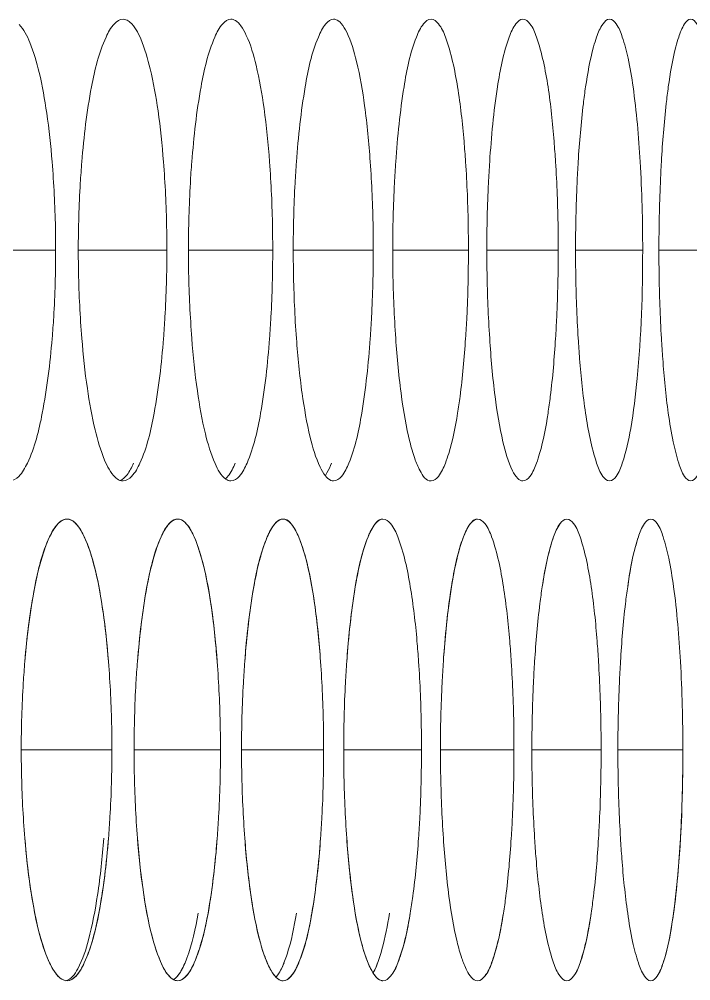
# Model space of a CAD drawing. Header units: millimetres. Extents: x 1177 to 4147, y 93 to 2194.
# Drawn here: x 2907.68 to 2916.4, y 1460.02 to 1472.52 of the extents above; entities that cross this region are included whole.
import ezdxf

# ---------------------------------------------------------------- set-up
doc = ezdxf.new("R2010")
doc.units = ezdxf.units.MM
doc.header["$LTSCALE"] = 0.1
doc.layers.add('标注', color=251, linetype='Continuous', lineweight=9)

msp = doc.modelspace()

# ---------------------------------------------------------------- linework, layer by layer
at = {"layer": '标注'}
for p, q in [((2906.944, 1469.515), (2908.15, 1469.515)), ((2908.444, 1469.515), (2909.595, 1469.515)), ((2909.875, 1469.515), (2910.97, 1469.515)), ((2911.237, 1469.515), (2912.277, 1469.515)), ((2912.529, 1469.515), (2913.513, 1469.515)), ((2913.752, 1469.515), (2914.68, 1469.515)), ((2914.905, 1469.515), (2915.777, 1469.515)), ((2915.988, 1469.515), (2916.804, 1469.515)), ((2907.703, 1463.02), (2908.881, 1463.02)), ((2907.703, 1463.02), (2908.881, 1463.02)), ((2909.169, 1463.02), (2910.291, 1463.02)), ((2909.169, 1463.02), (2910.291, 1463.02)), ((2910.565, 1463.02), (2911.632, 1463.02)), ((2910.565, 1463.02), (2911.632, 1463.02)), ((2911.892, 1463.02), (2912.903, 1463.02)), ((2911.892, 1463.02), (2912.903, 1463.02)), ((2913.149, 1463.02), (2914.105, 1463.02)), ((2913.149, 1463.02), (2914.105, 1463.02)), ((2914.337, 1463.02), (2915.237, 1463.02)), ((2914.337, 1463.02), (2915.237, 1463.02)), ((2915.455, 1463.02), (2916.299, 1463.02)), ((2915.455, 1463.02), (2916.299, 1463.02))]:
    msp.add_line(p, q, dxfattribs=at)
for points, knots in [([(2908.104, 1470.662), (2908.087, 1470.874), (2908.045, 1471.262), (2907.954, 1471.783), (2907.84, 1472.172), (2907.739, 1472.382), (2907.677, 1472.448)], [0, 0, 0, 0, 0.343252, 0.632232, 0.852748, 1, 1, 1, 1]), ([(2909.025, 1472.515), (2908.983, 1472.515), (2908.882, 1472.442), (2908.833, 1472.345), (2908.804, 1472.283)], [0, 0, 0, 0, 0.384136, 1, 1, 1, 1]), ([(2909.115, 1472.477), (2909.108, 1472.483), (2909.082, 1472.503), (2909.049, 1472.515), (2909.025, 1472.515)], [0, 0, 0, 0, 0.282086, 1, 1, 1, 1]), ([(2909.551, 1470.662), (2909.534, 1470.884), (2909.492, 1471.288), (2909.399, 1471.826), (2909.285, 1472.213), (2909.18, 1472.421), (2909.115, 1472.477)], [0, 0, 0, 0, 0.353299, 0.646273, 0.86342, 1, 1, 1, 1]), ([(2910.428, 1472.515), (2910.388, 1472.515), (2910.291, 1472.441), (2910.245, 1472.344), (2910.218, 1472.283)], [0, 0, 0, 0, 0.378328, 1, 1, 1, 1]), ([(2910.929, 1470.662), (2910.912, 1470.894), (2910.871, 1471.316), (2910.775, 1471.866), (2910.671, 1472.227), (2910.57, 1472.419), (2910.514, 1472.481), (2910.485, 1472.498)], [0, 0, 0, 0, 0.364158, 0.661207, 0.874207, 0.947517, 1, 1, 1, 1]), ([(2911.762, 1472.515), (2911.723, 1472.515), (2911.63, 1472.438), (2911.589, 1472.344), (2911.563, 1472.283)], [0, 0, 0, 0, 0.37223, 1, 1, 1, 1]), ([(2912.237, 1470.662), (2912.22, 1470.905), (2912.179, 1471.343), (2912.083, 1471.907), (2911.978, 1472.27), (2911.876, 1472.451), (2911.817, 1472.502), (2911.788, 1472.511)], [0, 0, 0, 0, 0.376417, 0.678059, 0.88637, 0.953961, 1, 1, 1, 1]), ([(2913.027, 1472.515), (2912.989, 1472.515), (2912.9, 1472.436), (2912.862, 1472.344), (2912.838, 1472.283)], [0, 0, 0, 0, 0.36584, 1, 1, 1, 1]), ([(2913.372, 1471.636), (2913.336, 1471.855), (2913.276, 1472.142), (2913.153, 1472.436), (2913.064, 1472.515), (2913.027, 1472.515)], [0, 0, 0, 0, 0.68404, 0.884461, 1, 1, 1, 1]), ([(2914.222, 1472.515), (2914.185, 1472.515), (2914.101, 1472.434), (2914.066, 1472.344), (2914.043, 1472.283)], [0, 0, 0, 0, 0.359161, 1, 1, 1, 1]), ([(2914.547, 1471.636), (2914.514, 1471.855), (2914.456, 1472.142), (2914.342, 1472.434), (2914.258, 1472.515), (2914.222, 1472.515)], [0, 0, 0, 0, 0.688296, 0.888112, 1, 1, 1, 1]), ([(2915.347, 1472.515), (2915.312, 1472.515), (2915.232, 1472.431), (2915.2, 1472.343), (2915.179, 1472.283)], [0, 0, 0, 0, 0.352199, 1, 1, 1, 1]), ([(2915.777, 1469.515), (2915.777, 1469.898), (2915.758, 1470.606), (2915.687, 1471.439), (2915.599, 1471.978), (2915.525, 1472.256), (2915.461, 1472.432), (2915.381, 1472.515), (2915.347, 1472.515)], [0, 0, 0, 0, 0.372429, 0.689732, 0.811883, 0.904664, 0.966442, 1, 1, 1, 1]), ([(2916.402, 1472.515), (2916.369, 1472.515), (2916.293, 1472.429), (2916.265, 1472.343), (2916.245, 1472.283)], [0, 0, 0, 0, 0.34497, 1, 1, 1, 1]), ([(2916.804, 1469.515), (2916.804, 1469.898), (2916.786, 1470.606), (2916.72, 1471.439), (2916.638, 1471.977), (2916.568, 1472.256), (2916.51, 1472.429), (2916.435, 1472.515), (2916.402, 1472.515)], [0, 0, 0, 0, 0.373515, 0.691581, 0.813864, 0.906521, 0.967776, 1, 1, 1, 1]), ([(2908.804, 1472.283), (2908.709, 1472.08), (2908.581, 1471.535), (2908.516, 1470.989), (2908.49, 1470.662)], [0, 0, 0, 0, 0.407017, 1, 1, 1, 1]), ([(2910.218, 1472.283), (2910.128, 1472.079), (2910.006, 1471.535), (2909.944, 1470.988), (2909.919, 1470.662)], [0, 0, 0, 0, 0.406317, 1, 1, 1, 1]), ([(2911.563, 1472.283), (2911.476, 1472.078), (2911.361, 1471.534), (2911.302, 1470.988), (2911.278, 1470.662)], [0, 0, 0, 0, 0.405644, 1, 1, 1, 1]), ([(2912.838, 1472.283), (2912.755, 1472.077), (2912.647, 1471.533), (2912.591, 1470.988), (2912.568, 1470.662)], [0, 0, 0, 0, 0.405, 1, 1, 1, 1]), ([(2914.043, 1472.283), (2913.965, 1472.076), (2913.863, 1471.532), (2913.81, 1470.988), (2913.789, 1470.662)], [0, 0, 0, 0, 0.404385, 1, 1, 1, 1]), ([(2915.179, 1472.283), (2915.164, 1472.242), (2915.1, 1472.03), (2915.061, 1471.811), (2915.035, 1471.636)], [0, 0, 0, 0, 0.198383, 1, 1, 1, 1]), ([(2916.245, 1472.283), (2916.231, 1472.242), (2916.171, 1472.029), (2916.135, 1471.811), (2916.11, 1471.636)], [0, 0, 0, 0, 0.197891, 1, 1, 1, 1]), ([(2913.476, 1470.662), (2913.47, 1470.751), (2913.445, 1471.076), (2913.41, 1471.401), (2913.372, 1471.636)], [0, 0, 0, 0, 0.272672, 1, 1, 1, 1]), ([(2914.645, 1470.662), (2914.639, 1470.751), (2914.616, 1471.076), (2914.583, 1471.401), (2914.547, 1471.636)], [0, 0, 0, 0, 0.272763, 1, 1, 1, 1]), ([(2915.035, 1471.636), (2915.025, 1471.563), (2914.982, 1471.24), (2914.955, 1470.915), (2914.939, 1470.662)], [0, 0, 0, 0, 0.224658, 1, 1, 1, 1]), ([(2916.11, 1471.636), (2916.1, 1471.563), (2916.06, 1471.24), (2916.035, 1470.915), (2916.02, 1470.662)], [0, 0, 0, 0, 0.224554, 1, 1, 1, 1]), ([(2908.15, 1469.515), (2908.15, 1469.613), (2908.146, 1469.996), (2908.127, 1470.378), (2908.104, 1470.662)], [0, 0, 0, 0, 0.255908, 1, 1, 1, 1]), ([(2908.49, 1470.662), (2908.482, 1470.57), (2908.456, 1470.188), (2908.444, 1469.805), (2908.444, 1469.515)], [0, 0, 0, 0, 0.241932, 1, 1, 1, 1]), ([(2909.595, 1469.515), (2909.595, 1469.613), (2909.591, 1469.996), (2909.573, 1470.378), (2909.551, 1470.662)], [0, 0, 0, 0, 0.255929, 1, 1, 1, 1]), ([(2909.919, 1470.662), (2909.911, 1470.57), (2909.886, 1470.188), (2909.875, 1469.805), (2909.875, 1469.515)], [0, 0, 0, 0, 0.241898, 1, 1, 1, 1]), ([(2910.97, 1469.515), (2910.97, 1469.613), (2910.967, 1469.996), (2910.95, 1470.378), (2910.929, 1470.662)], [0, 0, 0, 0, 0.255949, 1, 1, 1, 1]), ([(2911.278, 1470.662), (2911.271, 1470.57), (2911.247, 1470.188), (2911.237, 1469.805), (2911.237, 1469.515)], [0, 0, 0, 0, 0.241865, 1, 1, 1, 1]), ([(2912.277, 1469.515), (2912.277, 1469.613), (2912.273, 1469.996), (2912.257, 1470.378), (2912.237, 1470.662)], [0, 0, 0, 0, 0.255968, 1, 1, 1, 1]), ([(2912.568, 1470.662), (2912.562, 1470.57), (2912.539, 1470.188), (2912.529, 1469.805), (2912.529, 1469.515)], [0, 0, 0, 0, 0.241834, 1, 1, 1, 1]), ([(2913.513, 1469.515), (2913.513, 1469.613), (2913.51, 1469.996), (2913.495, 1470.378), (2913.476, 1470.662)], [0, 0, 0, 0, 0.255986, 1, 1, 1, 1]), ([(2913.789, 1470.662), (2913.783, 1470.57), (2913.761, 1470.188), (2913.752, 1469.805), (2913.752, 1469.515)], [0, 0, 0, 0, 0.241805, 1, 1, 1, 1]), ([(2914.68, 1469.515), (2914.68, 1469.613), (2914.677, 1469.996), (2914.663, 1470.378), (2914.645, 1470.662)], [0, 0, 0, 0, 0.256003, 1, 1, 1, 1]), ([(2914.939, 1470.662), (2914.934, 1470.57), (2914.913, 1470.188), (2914.905, 1469.805), (2914.905, 1469.515)], [0, 0, 0, 0, 0.241777, 1, 1, 1, 1]), ([(2916.02, 1470.662), (2916.015, 1470.57), (2915.996, 1470.188), (2915.988, 1469.805), (2915.988, 1469.515)], [0, 0, 0, 0, 0.241751, 1, 1, 1, 1]), ([(2908.104, 1468.368), (2908.112, 1468.46), (2908.139, 1468.842), (2908.15, 1469.225), (2908.15, 1469.515)], [0, 0, 0, 0, 0.24194, 1, 1, 1, 1]), ([(2908.444, 1469.515), (2908.444, 1469.417), (2908.448, 1469.034), (2908.467, 1468.652), (2908.49, 1468.368)], [0, 0, 0, 0, 0.255912, 1, 1, 1, 1]), ([(2909.551, 1468.368), (2909.558, 1468.46), (2909.584, 1468.842), (2909.595, 1469.225), (2909.595, 1469.515)], [0, 0, 0, 0, 0.241906, 1, 1, 1, 1]), ([(2909.875, 1469.515), (2909.875, 1469.417), (2909.879, 1469.034), (2909.897, 1468.652), (2909.919, 1468.368)], [0, 0, 0, 0, 0.255933, 1, 1, 1, 1]), ([(2910.929, 1468.368), (2910.936, 1468.46), (2910.96, 1468.842), (2910.97, 1469.225), (2910.97, 1469.515)], [0, 0, 0, 0, 0.241873, 1, 1, 1, 1]), ([(2911.237, 1469.515), (2911.237, 1469.417), (2911.241, 1469.034), (2911.257, 1468.652), (2911.278, 1468.368)], [0, 0, 0, 0, 0.255953, 1, 1, 1, 1]), ([(2912.237, 1468.368), (2912.244, 1468.46), (2912.267, 1468.842), (2912.277, 1469.225), (2912.277, 1469.515)], [0, 0, 0, 0, 0.241842, 1, 1, 1, 1]), ([(2912.529, 1469.515), (2912.529, 1469.417), (2912.533, 1469.034), (2912.548, 1468.652), (2912.568, 1468.368)], [0, 0, 0, 0, 0.255971, 1, 1, 1, 1]), ([(2913.476, 1468.368), (2913.482, 1468.46), (2913.504, 1468.842), (2913.513, 1469.225), (2913.513, 1469.515)], [0, 0, 0, 0, 0.241812, 1, 1, 1, 1]), ([(2913.752, 1469.515), (2913.752, 1469.417), (2913.755, 1469.034), (2913.77, 1468.652), (2913.789, 1468.368)], [0, 0, 0, 0, 0.255989, 1, 1, 1, 1]), ([(2914.645, 1468.368), (2914.651, 1468.46), (2914.671, 1468.842), (2914.68, 1469.225), (2914.68, 1469.515)], [0, 0, 0, 0, 0.241784, 1, 1, 1, 1]), ([(2914.905, 1469.515), (2914.905, 1469.417), (2914.908, 1469.034), (2914.922, 1468.652), (2914.939, 1468.368)], [0, 0, 0, 0, 0.256006, 1, 1, 1, 1]), ([(2915.512, 1466.747), (2915.563, 1466.893), (2915.64, 1467.26), (2915.751, 1468.182), (2915.777, 1468.959), (2915.777, 1469.515)], [0, 0, 0, 0, 0.166119, 0.401654, 1, 1, 1, 1]), ([(2915.988, 1469.515), (2915.988, 1469.417), (2915.991, 1469.034), (2916.004, 1468.652), (2916.02, 1468.368)], [0, 0, 0, 0, 0.256022, 1, 1, 1, 1]), ([(2907.782, 1466.747), (2907.88, 1466.95), (2908.011, 1467.494), (2908.078, 1468.041), (2908.104, 1468.368)], [0, 0, 0, 0, 0.407475, 1, 1, 1, 1]), ([(2908.49, 1468.368), (2908.507, 1468.15), (2908.55, 1467.751), (2908.643, 1467.219), (2908.758, 1466.831), (2908.861, 1466.623), (2908.925, 1466.563)], [0, 0, 0, 0, 0.349668, 0.641268, 0.859711, 1, 1, 1, 1]), ([(2909.244, 1466.747), (2909.338, 1466.951), (2909.463, 1467.495), (2909.526, 1468.042), (2909.551, 1468.368)], [0, 0, 0, 0, 0.406757, 1, 1, 1, 1]), ([(2909.919, 1468.368), (2909.936, 1468.139), (2909.978, 1467.725), (2910.074, 1467.175), (2910.189, 1466.792), (2910.294, 1466.585), (2910.361, 1466.539)], [0, 0, 0, 0, 0.360647, 0.656591, 0.871311, 1, 1, 1, 1]), ([(2910.637, 1466.747), (2910.726, 1466.952), (2910.845, 1467.496), (2910.905, 1468.042), (2910.929, 1468.368)], [0, 0, 0, 0, 0.406066, 1, 1, 1, 1]), ([(2911.278, 1468.368), (2911.296, 1468.129), (2911.338, 1467.697), (2911.435, 1467.137), (2911.54, 1466.774), (2911.642, 1466.59), (2911.698, 1466.534), (2911.727, 1466.522)], [0, 0, 0, 0, 0.372333, 0.672575, 0.882635, 0.952132, 1, 1, 1, 1]), ([(2911.96, 1466.747), (2912.045, 1466.953), (2912.157, 1467.497), (2912.214, 1468.042), (2912.237, 1468.368)], [0, 0, 0, 0, 0.405403, 1, 1, 1, 1]), ([(2912.568, 1468.368), (2912.586, 1468.115), (2912.629, 1467.663), (2912.715, 1467.145), (2912.808, 1466.819), (2912.877, 1466.646), (2912.962, 1466.515), (2913.027, 1466.515)], [0, 0, 0, 0, 0.389161, 0.695877, 0.811486, 0.900262, 1, 1, 1, 1]), ([(2913.372, 1467.394), (2913.384, 1467.467), (2913.43, 1467.79), (2913.459, 1468.115), (2913.476, 1468.368)], [0, 0, 0, 0, 0.224828, 1, 1, 1, 1]), ([(2913.789, 1468.368), (2913.805, 1468.115), (2913.845, 1467.664), (2913.937, 1467.088), (2914.039, 1466.727), (2914.136, 1466.555), (2914.196, 1466.515), (2914.222, 1466.515)], [0, 0, 0, 0, 0.389812, 0.696656, 0.899917, 0.961012, 1, 1, 1, 1]), ([(2914.547, 1467.394), (2914.558, 1467.467), (2914.602, 1467.79), (2914.629, 1468.115), (2914.645, 1468.368)], [0, 0, 0, 0, 0.224714, 1, 1, 1, 1]), ([(2914.939, 1468.368), (2914.945, 1468.279), (2914.968, 1467.954), (2915.001, 1467.629), (2915.035, 1467.394)], [0, 0, 0, 0, 0.272803, 1, 1, 1, 1]), ([(2916.02, 1468.368), (2916.026, 1468.279), (2916.047, 1467.954), (2916.078, 1467.629), (2916.11, 1467.394)], [0, 0, 0, 0, 0.272887, 1, 1, 1, 1]), ([(2913.214, 1466.747), (2913.23, 1466.788), (2913.301, 1466.999), (2913.344, 1467.219), (2913.372, 1467.394)], [0, 0, 0, 0, 0.199302, 1, 1, 1, 1]), ([(2914.398, 1466.747), (2914.413, 1466.788), (2914.48, 1467), (2914.52, 1467.219), (2914.547, 1467.394)], [0, 0, 0, 0, 0.198767, 1, 1, 1, 1]), ([(2915.035, 1467.394), (2915.068, 1467.176), (2915.123, 1466.888), (2915.232, 1466.598), (2915.312, 1466.515), (2915.347, 1466.515)], [0, 0, 0, 0, 0.692122, 0.891575, 1, 1, 1, 1]), ([(2916.11, 1467.394), (2916.128, 1467.27), (2916.162, 1467.053), (2916.233, 1466.774), (2916.293, 1466.601), (2916.369, 1466.515), (2916.402, 1466.515)], [0, 0, 0, 0, 0.396145, 0.696516, 0.895316, 1, 1, 1, 1]), ([(2907.553, 1466.515), (2907.596, 1466.515), (2907.701, 1466.586), (2907.752, 1466.685), (2907.782, 1466.747)], [0, 0, 0, 0, 0.389686, 1, 1, 1, 1]), ([(2908.989, 1466.522), (2909.025, 1466.535), (2909.096, 1466.608), (2909.138, 1466.693), (2909.161, 1466.746)], [0, 0, 0, 0, 0.398504, 1, 1, 1, 1]), ([(2909.025, 1466.515), (2909.067, 1466.515), (2909.168, 1466.588), (2909.216, 1466.685), (2909.244, 1466.747)], [0, 0, 0, 0, 0.384127, 1, 1, 1, 1]), ([(2910.356, 1466.545), (2910.368, 1466.554), (2910.423, 1466.613), (2910.458, 1466.687), (2910.482, 1466.746)], [0, 0, 0, 0, 0.193099, 1, 1, 1, 1]), ([(2910.428, 1466.515), (2910.469, 1466.515), (2910.566, 1466.59), (2910.61, 1466.686), (2910.637, 1466.747)], [0, 0, 0, 0, 0.37828, 1, 1, 1, 1]), ([(2911.653, 1466.589), (2911.661, 1466.599), (2911.693, 1466.649), (2911.717, 1466.703), (2911.734, 1466.746)], [0, 0, 0, 0, 0.212146, 1, 1, 1, 1]), ([(2911.762, 1466.515), (2911.801, 1466.515), (2911.894, 1466.592), (2911.935, 1466.686), (2911.96, 1466.747)], [0, 0, 0, 0, 0.372142, 1, 1, 1, 1]), ([(2913.027, 1466.515), (2913.064, 1466.515), (2913.153, 1466.594), (2913.19, 1466.686), (2913.214, 1466.747)], [0, 0, 0, 0, 0.36571, 1, 1, 1, 1]), ([(2914.222, 1466.515), (2914.258, 1466.515), (2914.342, 1466.596), (2914.376, 1466.687), (2914.398, 1466.747)], [0, 0, 0, 0, 0.358988, 1, 1, 1, 1]), ([(2915.347, 1466.515), (2915.381, 1466.515), (2915.461, 1466.599), (2915.492, 1466.687), (2915.512, 1466.747)], [0, 0, 0, 0, 0.351982, 1, 1, 1, 1]), ([(2916.402, 1466.515), (2916.435, 1466.515), (2916.51, 1466.601), (2916.538, 1466.687), (2916.557, 1466.747)], [0, 0, 0, 0, 0.34471, 1, 1, 1, 1]), ([(2908.925, 1466.563), (2908.933, 1466.555), (2908.961, 1466.531), (2908.998, 1466.515), (2909.025, 1466.515)], [0, 0, 0, 0, 0.288207, 1, 1, 1, 1]), ([(2908.298, 1466.02), (2908.225, 1466.02), (2908.121, 1465.897), (2908.036, 1465.716), (2907.925, 1465.393), (2907.822, 1464.873), (2907.77, 1464.42), (2907.749, 1464.167)], [0, 0, 0, 0, 0.108725, 0.198707, 0.314104, 0.617245, 1, 1, 1, 1]), ([(2908.298, 1466.02), (2908.254, 1466.02), (2908.151, 1465.948), (2908.101, 1465.85), (2908.071, 1465.788)], [0, 0, 0, 0, 0.386933, 1, 1, 1, 1]), ([(2908.836, 1464.167), (2908.816, 1464.42), (2908.766, 1464.873), (2908.666, 1465.393), (2908.557, 1465.716), (2908.473, 1465.897), (2908.369, 1466.02), (2908.298, 1466.02)], [0, 0, 0, 0, 0.38312, 0.686351, 0.80168, 0.891533, 1, 1, 1, 1]), ([(2908.404, 1465.968), (2908.396, 1465.976), (2908.366, 1466.002), (2908.326, 1466.02), (2908.298, 1466.02)], [0, 0, 0, 0, 0.288854, 1, 1, 1, 1]), ([(2908.836, 1464.167), (2908.819, 1464.384), (2908.778, 1464.78), (2908.685, 1465.309), (2908.571, 1465.698), (2908.468, 1465.906), (2908.404, 1465.968)], [0, 0, 0, 0, 0.348125, 0.639047, 0.857939, 1, 1, 1, 1]), ([(2909.735, 1466.02), (2909.666, 1466.02), (2909.566, 1465.895), (2909.486, 1465.716), (2909.38, 1465.392), (2909.282, 1464.873), (2909.233, 1464.42), (2909.213, 1464.167)], [0, 0, 0, 0, 0.106138, 0.195757, 0.311206, 0.615378, 1, 1, 1, 1]), ([(2909.735, 1466.02), (2909.694, 1466.02), (2909.595, 1465.946), (2909.548, 1465.849), (2909.52, 1465.788)], [0, 0, 0, 0, 0.381268, 1, 1, 1, 1]), ([(2910.249, 1464.167), (2910.23, 1464.42), (2910.182, 1464.872), (2910.087, 1465.392), (2909.983, 1465.716), (2909.904, 1465.894), (2909.805, 1466.02), (2909.735, 1466.02)], [0, 0, 0, 0, 0.384981, 0.689245, 0.80463, 0.894123, 1, 1, 1, 1]), ([(2910.249, 1464.167), (2910.232, 1464.394), (2910.19, 1464.806), (2910.096, 1465.353), (2909.981, 1465.737), (2909.876, 1465.944), (2909.809, 1465.993)], [0, 0, 0, 0, 0.358786, 0.65392, 0.869192, 1, 1, 1, 1]), ([(2911.104, 1466.02), (2911.036, 1466.02), (2910.943, 1465.892), (2910.867, 1465.716), (2910.766, 1465.391), (2910.673, 1464.872), (2910.626, 1464.42), (2910.607, 1464.167)], [0, 0, 0, 0, 0.103563, 0.192833, 0.308341, 0.613538, 1, 1, 1, 1]), ([(2911.104, 1466.02), (2911.064, 1466.02), (2910.969, 1465.944), (2910.926, 1465.849), (2910.899, 1465.788)], [0, 0, 0, 0, 0.375316, 1, 1, 1, 1]), ([(2911.592, 1464.167), (2911.574, 1464.42), (2911.529, 1464.872), (2911.438, 1465.391), (2911.339, 1465.716), (2911.265, 1465.892), (2911.172, 1466.02), (2911.104, 1466.02)], [0, 0, 0, 0, 0.386814, 0.692105, 0.807551, 0.8967, 1, 1, 1, 1]), ([(2911.592, 1464.167), (2911.575, 1464.405), (2911.534, 1464.834), (2911.438, 1465.391), (2911.333, 1465.754), (2911.231, 1465.94), (2911.174, 1465.997), (2911.145, 1466.01)], [0, 0, 0, 0, 0.370156, 0.669475, 0.880231, 0.950761, 1, 1, 1, 1]), ([(2912.403, 1466.02), (2912.337, 1466.02), (2912.249, 1465.89), (2912.178, 1465.716), (2912.082, 1465.391), (2911.994, 1464.872), (2911.95, 1464.42), (2911.932, 1464.167)], [0, 0, 0, 0, 0.101007, 0.189943, 0.305517, 0.61173, 1, 1, 1, 1]), ([(2912.403, 1466.02), (2912.365, 1466.02), (2912.274, 1465.942), (2912.234, 1465.849), (2912.209, 1465.788)], [0, 0, 0, 0, 0.369072, 1, 1, 1, 1]), ([(2912.758, 1465.14), (2912.722, 1465.36), (2912.66, 1465.648), (2912.532, 1465.942), (2912.442, 1466.02), (2912.403, 1466.02)], [0, 0, 0, 0, 0.68191, 0.882647, 1, 1, 1, 1]), ([(2912.758, 1465.14), (2912.722, 1465.36), (2912.66, 1465.648), (2912.532, 1465.942), (2912.442, 1466.02), (2912.403, 1466.02)], [0, 0, 0, 0, 0.68191, 0.882647, 1, 1, 1, 1]), ([(2913.633, 1466.02), (2913.569, 1466.02), (2913.487, 1465.887), (2913.42, 1465.716), (2913.329, 1465.39), (2913.246, 1464.872), (2913.204, 1464.42), (2913.187, 1464.167)], [0, 0, 0, 0, 0.098477, 0.187097, 0.302743, 0.609957, 1, 1, 1, 1]), ([(2913.633, 1466.02), (2913.596, 1466.02), (2913.509, 1465.94), (2913.473, 1465.849), (2913.449, 1465.788)], [0, 0, 0, 0, 0.362536, 1, 1, 1, 1]), ([(2913.968, 1465.14), (2913.934, 1465.36), (2913.875, 1465.647), (2913.756, 1465.94), (2913.67, 1466.02), (2913.633, 1466.02)], [0, 0, 0, 0, 0.686169, 0.886283, 1, 1, 1, 1]), ([(2913.968, 1465.14), (2913.934, 1465.36), (2913.875, 1465.647), (2913.756, 1465.94), (2913.67, 1466.02), (2913.633, 1466.02)], [0, 0, 0, 0, 0.686169, 0.886283, 1, 1, 1, 1]), ([(2914.793, 1466.02), (2914.757, 1466.02), (2914.675, 1465.938), (2914.562, 1465.647), (2914.505, 1465.359), (2914.472, 1465.14)], [0, 0, 0, 0, 0.110259, 0.309993, 1, 1, 1, 1]), ([(2914.793, 1466.02), (2914.757, 1466.02), (2914.675, 1465.938), (2914.642, 1465.848), (2914.62, 1465.788)], [0, 0, 0, 0, 0.355714, 1, 1, 1, 1]), ([(2915.108, 1465.14), (2915.076, 1465.359), (2915.02, 1465.646), (2914.91, 1465.938), (2914.828, 1466.02), (2914.793, 1466.02)], [0, 0, 0, 0, 0.690419, 0.889948, 1, 1, 1, 1]), ([(2915.108, 1465.14), (2915.076, 1465.359), (2915.02, 1465.646), (2914.91, 1465.938), (2914.828, 1466.02), (2914.793, 1466.02)], [0, 0, 0, 0, 0.690419, 0.889948, 1, 1, 1, 1]), ([(2915.883, 1466.02), (2915.849, 1466.02), (2915.771, 1465.935), (2915.709, 1465.761), (2915.635, 1465.482), (2915.599, 1465.265), (2915.582, 1465.14)], [0, 0, 0, 0, 0.106517, 0.305568, 0.605245, 1, 1, 1, 1]), ([(2915.883, 1466.02), (2915.849, 1466.02), (2915.771, 1465.935), (2915.741, 1465.848), (2915.721, 1465.788)], [0, 0, 0, 0, 0.348617, 1, 1, 1, 1]), ([(2916.299, 1463.02), (2916.299, 1463.403), (2916.281, 1464.111), (2916.212, 1464.944), (2916.127, 1465.482), (2916.055, 1465.761), (2915.994, 1465.935), (2915.917, 1466.02), (2915.883, 1466.02)], [0, 0, 0, 0, 0.372977, 0.690664, 0.812881, 0.905598, 0.967111, 1, 1, 1, 1]), ([(2916.299, 1463.02), (2916.299, 1463.403), (2916.281, 1464.111), (2916.212, 1464.944), (2916.127, 1465.482), (2916.055, 1465.761), (2915.994, 1465.935), (2915.917, 1466.02), (2915.883, 1466.02)], [0, 0, 0, 0, 0.372977, 0.690664, 0.812881, 0.905598, 0.967111, 1, 1, 1, 1]), ([(2908.071, 1465.788), (2907.975, 1465.585), (2907.843, 1465.041), (2907.776, 1464.493), (2907.749, 1464.167)], [0, 0, 0, 0, 0.407378, 1, 1, 1, 1]), ([(2909.52, 1465.788), (2909.427, 1465.584), (2909.302, 1465.04), (2909.239, 1464.493), (2909.213, 1464.167)], [0, 0, 0, 0, 0.406664, 1, 1, 1, 1]), ([(2910.899, 1465.788), (2910.811, 1465.583), (2910.692, 1465.039), (2910.632, 1464.493), (2910.607, 1464.167)], [0, 0, 0, 0, 0.405977, 1, 1, 1, 1]), ([(2912.209, 1465.788), (2912.125, 1465.582), (2912.013, 1465.038), (2911.955, 1464.493), (2911.932, 1464.167)], [0, 0, 0, 0, 0.405318, 1, 1, 1, 1]), ([(2913.449, 1465.788), (2913.369, 1465.581), (2913.264, 1465.038), (2913.209, 1464.493), (2913.187, 1464.167)], [0, 0, 0, 0, 0.404689, 1, 1, 1, 1]), ([(2914.62, 1465.788), (2914.605, 1465.747), (2914.538, 1465.535), (2914.498, 1465.316), (2914.472, 1465.14)], [0, 0, 0, 0, 0.198639, 1, 1, 1, 1]), ([(2915.721, 1465.788), (2915.707, 1465.747), (2915.644, 1465.534), (2915.607, 1465.316), (2915.582, 1465.14)], [0, 0, 0, 0, 0.198134, 1, 1, 1, 1]), ([(2912.865, 1464.167), (2912.859, 1464.256), (2912.834, 1464.581), (2912.797, 1464.906), (2912.758, 1465.14)], [0, 0, 0, 0, 0.272625, 1, 1, 1, 1]), ([(2912.865, 1464.167), (2912.859, 1464.256), (2912.834, 1464.581), (2912.797, 1464.906), (2912.758, 1465.14)], [0, 0, 0, 0, 0.272625, 1, 1, 1, 1]), ([(2914.069, 1464.167), (2914.064, 1464.256), (2914.04, 1464.581), (2914.005, 1464.906), (2913.968, 1465.14)], [0, 0, 0, 0, 0.272718, 1, 1, 1, 1]), ([(2914.069, 1464.167), (2914.064, 1464.256), (2914.04, 1464.581), (2914.005, 1464.906), (2913.968, 1465.14)], [0, 0, 0, 0, 0.272718, 1, 1, 1, 1]), ([(2914.472, 1465.14), (2914.461, 1465.068), (2914.417, 1464.745), (2914.389, 1464.419), (2914.373, 1464.167)], [0, 0, 0, 0, 0.224713, 1, 1, 1, 1]), ([(2914.472, 1465.14), (2914.461, 1465.068), (2914.417, 1464.745), (2914.389, 1464.419), (2914.373, 1464.167)], [0, 0, 0, 0, 0.224713, 1, 1, 1, 1]), ([(2915.203, 1464.167), (2915.198, 1464.256), (2915.176, 1464.581), (2915.143, 1464.906), (2915.108, 1465.14)], [0, 0, 0, 0, 0.272807, 1, 1, 1, 1]), ([(2915.203, 1464.167), (2915.198, 1464.256), (2915.176, 1464.581), (2915.143, 1464.906), (2915.108, 1465.14)], [0, 0, 0, 0, 0.272807, 1, 1, 1, 1]), ([(2915.582, 1465.14), (2915.571, 1465.068), (2915.53, 1464.745), (2915.504, 1464.419), (2915.489, 1464.167)], [0, 0, 0, 0, 0.224605, 1, 1, 1, 1]), ([(2915.582, 1465.14), (2915.571, 1465.068), (2915.53, 1464.745), (2915.504, 1464.419), (2915.489, 1464.167)], [0, 0, 0, 0, 0.224605, 1, 1, 1, 1]), ([(2907.749, 1464.167), (2907.742, 1464.075), (2907.714, 1463.693), (2907.703, 1463.31), (2907.703, 1463.02)], [0, 0, 0, 0, 0.24195, 1, 1, 1, 1]), ([(2907.749, 1464.167), (2907.742, 1464.075), (2907.714, 1463.693), (2907.703, 1463.31), (2907.703, 1463.02)], [0, 0, 0, 0, 0.24195, 1, 1, 1, 1]), ([(2908.881, 1463.02), (2908.881, 1463.118), (2908.877, 1463.501), (2908.859, 1463.883), (2908.836, 1464.167)], [0, 0, 0, 0, 0.255919, 1, 1, 1, 1]), ([(2908.881, 1463.02), (2908.881, 1463.118), (2908.877, 1463.501), (2908.859, 1463.883), (2908.836, 1464.167)], [0, 0, 0, 0, 0.255919, 1, 1, 1, 1]), ([(2909.213, 1464.167), (2909.205, 1464.075), (2909.179, 1463.693), (2909.169, 1463.31), (2909.169, 1463.02)], [0, 0, 0, 0, 0.241915, 1, 1, 1, 1]), ([(2909.213, 1464.167), (2909.205, 1464.075), (2909.179, 1463.693), (2909.169, 1463.31), (2909.169, 1463.02)], [0, 0, 0, 0, 0.241915, 1, 1, 1, 1]), ([(2910.291, 1463.02), (2910.291, 1463.118), (2910.288, 1463.501), (2910.27, 1463.883), (2910.249, 1464.167)], [0, 0, 0, 0, 0.255939, 1, 1, 1, 1]), ([(2910.291, 1463.02), (2910.291, 1463.118), (2910.288, 1463.501), (2910.27, 1463.883), (2910.249, 1464.167)], [0, 0, 0, 0, 0.255939, 1, 1, 1, 1]), ([(2910.607, 1464.167), (2910.6, 1464.075), (2910.575, 1463.693), (2910.565, 1463.31), (2910.565, 1463.02)], [0, 0, 0, 0, 0.241881, 1, 1, 1, 1]), ([(2910.607, 1464.167), (2910.6, 1464.075), (2910.575, 1463.693), (2910.565, 1463.31), (2910.565, 1463.02)], [0, 0, 0, 0, 0.241881, 1, 1, 1, 1]), ([(2911.632, 1463.02), (2911.632, 1463.118), (2911.629, 1463.5), (2911.612, 1463.883), (2911.592, 1464.167)], [0, 0, 0, 0, 0.255958, 1, 1, 1, 1]), ([(2911.632, 1463.02), (2911.632, 1463.118), (2911.629, 1463.5), (2911.612, 1463.883), (2911.592, 1464.167)], [0, 0, 0, 0, 0.255958, 1, 1, 1, 1]), ([(2911.932, 1464.167), (2911.925, 1464.075), (2911.902, 1463.693), (2911.892, 1463.31), (2911.892, 1463.02)], [0, 0, 0, 0, 0.24185, 1, 1, 1, 1]), ([(2911.932, 1464.167), (2911.925, 1464.075), (2911.902, 1463.693), (2911.892, 1463.31), (2911.892, 1463.02)], [0, 0, 0, 0, 0.24185, 1, 1, 1, 1]), ([(2912.903, 1463.02), (2912.903, 1463.118), (2912.9, 1463.5), (2912.885, 1463.883), (2912.865, 1464.167)], [0, 0, 0, 0, 0.255977, 1, 1, 1, 1]), ([(2912.903, 1463.02), (2912.903, 1463.118), (2912.9, 1463.5), (2912.885, 1463.883), (2912.865, 1464.167)], [0, 0, 0, 0, 0.255977, 1, 1, 1, 1]), ([(2913.187, 1464.167), (2913.181, 1464.075), (2913.159, 1463.693), (2913.149, 1463.31), (2913.149, 1463.02)], [0, 0, 0, 0, 0.24182, 1, 1, 1, 1]), ([(2913.187, 1464.167), (2913.181, 1464.075), (2913.159, 1463.693), (2913.149, 1463.31), (2913.149, 1463.02)], [0, 0, 0, 0, 0.24182, 1, 1, 1, 1]), ([(2914.105, 1463.02), (2914.105, 1463.118), (2914.102, 1463.5), (2914.088, 1463.883), (2914.069, 1464.167)], [0, 0, 0, 0, 0.255994, 1, 1, 1, 1]), ([(2914.105, 1463.02), (2914.105, 1463.118), (2914.102, 1463.5), (2914.088, 1463.883), (2914.069, 1464.167)], [0, 0, 0, 0, 0.255994, 1, 1, 1, 1]), ([(2914.373, 1464.167), (2914.367, 1464.075), (2914.346, 1463.693), (2914.337, 1463.31), (2914.337, 1463.02)], [0, 0, 0, 0, 0.241791, 1, 1, 1, 1]), ([(2914.373, 1464.167), (2914.367, 1464.075), (2914.346, 1463.693), (2914.337, 1463.31), (2914.337, 1463.02)], [0, 0, 0, 0, 0.241791, 1, 1, 1, 1]), ([(2915.237, 1463.02), (2915.237, 1463.118), (2915.234, 1463.5), (2915.221, 1463.883), (2915.203, 1464.167)], [0, 0, 0, 0, 0.256011, 1, 1, 1, 1]), ([(2915.237, 1463.02), (2915.237, 1463.118), (2915.234, 1463.5), (2915.221, 1463.883), (2915.203, 1464.167)], [0, 0, 0, 0, 0.256011, 1, 1, 1, 1]), ([(2915.489, 1464.167), (2915.483, 1464.075), (2915.463, 1463.693), (2915.455, 1463.31), (2915.455, 1463.02)], [0, 0, 0, 0, 0.241764, 1, 1, 1, 1]), ([(2915.489, 1464.167), (2915.483, 1464.075), (2915.463, 1463.693), (2915.455, 1463.31), (2915.455, 1463.02)], [0, 0, 0, 0, 0.241764, 1, 1, 1, 1]), ([(2907.703, 1463.02), (2907.703, 1462.922), (2907.707, 1462.539), (2907.726, 1462.156), (2907.749, 1461.873)], [0, 0, 0, 0, 0.255902, 1, 1, 1, 1]), ([(2907.703, 1463.02), (2907.703, 1462.922), (2907.707, 1462.539), (2907.726, 1462.156), (2907.749, 1461.873)], [0, 0, 0, 0, 0.255902, 1, 1, 1, 1]), ([(2908.836, 1461.873), (2908.844, 1461.965), (2908.87, 1462.347), (2908.881, 1462.73), (2908.881, 1463.02)], [0, 0, 0, 0, 0.241923, 1, 1, 1, 1]), ([(2908.836, 1461.873), (2908.844, 1461.965), (2908.87, 1462.347), (2908.881, 1462.73), (2908.881, 1463.02)], [0, 0, 0, 0, 0.241923, 1, 1, 1, 1]), ([(2909.169, 1463.02), (2909.169, 1462.922), (2909.172, 1462.539), (2909.19, 1462.157), (2909.213, 1461.873)], [0, 0, 0, 0, 0.255923, 1, 1, 1, 1]), ([(2909.169, 1463.02), (2909.169, 1462.922), (2909.172, 1462.539), (2909.19, 1462.157), (2909.213, 1461.873)], [0, 0, 0, 0, 0.255923, 1, 1, 1, 1]), ([(2910.249, 1461.873), (2910.256, 1461.965), (2910.281, 1462.347), (2910.291, 1462.73), (2910.291, 1463.02)], [0, 0, 0, 0, 0.241889, 1, 1, 1, 1]), ([(2910.249, 1461.873), (2910.256, 1461.965), (2910.281, 1462.347), (2910.291, 1462.73), (2910.291, 1463.02)], [0, 0, 0, 0, 0.241889, 1, 1, 1, 1]), ([(2910.565, 1463.02), (2910.565, 1462.922), (2910.569, 1462.539), (2910.586, 1462.157), (2910.607, 1461.873)], [0, 0, 0, 0, 0.255943, 1, 1, 1, 1]), ([(2910.565, 1463.02), (2910.565, 1462.922), (2910.569, 1462.539), (2910.586, 1462.157), (2910.607, 1461.873)], [0, 0, 0, 0, 0.255943, 1, 1, 1, 1]), ([(2911.592, 1461.873), (2911.599, 1461.965), (2911.622, 1462.347), (2911.632, 1462.73), (2911.632, 1463.02)], [0, 0, 0, 0, 0.241857, 1, 1, 1, 1]), ([(2911.592, 1461.873), (2911.599, 1461.965), (2911.622, 1462.347), (2911.632, 1462.73), (2911.632, 1463.02)], [0, 0, 0, 0, 0.241857, 1, 1, 1, 1]), ([(2911.892, 1463.02), (2911.892, 1462.922), (2911.895, 1462.539), (2911.912, 1462.157), (2911.932, 1461.873)], [0, 0, 0, 0, 0.255962, 1, 1, 1, 1]), ([(2911.892, 1463.02), (2911.892, 1462.922), (2911.895, 1462.539), (2911.912, 1462.157), (2911.932, 1461.873)], [0, 0, 0, 0, 0.255962, 1, 1, 1, 1]), ([(2912.865, 1461.873), (2912.872, 1461.965), (2912.894, 1462.347), (2912.903, 1462.73), (2912.903, 1463.02)], [0, 0, 0, 0, 0.241827, 1, 1, 1, 1]), ([(2912.865, 1461.873), (2912.872, 1461.965), (2912.894, 1462.347), (2912.903, 1462.73), (2912.903, 1463.02)], [0, 0, 0, 0, 0.241827, 1, 1, 1, 1]), ([(2913.149, 1463.02), (2913.149, 1462.922), (2913.153, 1462.539), (2913.168, 1462.157), (2913.187, 1461.873)], [0, 0, 0, 0, 0.25598, 1, 1, 1, 1]), ([(2913.149, 1463.02), (2913.149, 1462.922), (2913.153, 1462.539), (2913.168, 1462.157), (2913.187, 1461.873)], [0, 0, 0, 0, 0.25598, 1, 1, 1, 1]), ([(2914.069, 1461.873), (2914.075, 1461.965), (2914.096, 1462.347), (2914.105, 1462.73), (2914.105, 1463.02)], [0, 0, 0, 0, 0.241798, 1, 1, 1, 1]), ([(2914.069, 1461.873), (2914.075, 1461.965), (2914.096, 1462.347), (2914.105, 1462.73), (2914.105, 1463.02)], [0, 0, 0, 0, 0.241798, 1, 1, 1, 1]), ([(2914.337, 1463.02), (2914.337, 1462.922), (2914.34, 1462.539), (2914.355, 1462.157), (2914.373, 1461.873)], [0, 0, 0, 0, 0.255998, 1, 1, 1, 1]), ([(2914.337, 1463.02), (2914.337, 1462.922), (2914.34, 1462.539), (2914.355, 1462.157), (2914.373, 1461.873)], [0, 0, 0, 0, 0.255998, 1, 1, 1, 1]), ([(2915.203, 1461.873), (2915.209, 1461.965), (2915.229, 1462.347), (2915.237, 1462.73), (2915.237, 1463.02)], [0, 0, 0, 0, 0.241771, 1, 1, 1, 1]), ([(2915.203, 1461.873), (2915.209, 1461.965), (2915.229, 1462.347), (2915.237, 1462.73), (2915.237, 1463.02)], [0, 0, 0, 0, 0.241771, 1, 1, 1, 1]), ([(2915.455, 1463.02), (2915.455, 1462.922), (2915.458, 1462.539), (2915.472, 1462.157), (2915.489, 1461.873)], [0, 0, 0, 0, 0.256014, 1, 1, 1, 1]), ([(2915.455, 1463.02), (2915.455, 1462.922), (2915.458, 1462.539), (2915.472, 1462.157), (2915.489, 1461.873)], [0, 0, 0, 0, 0.256014, 1, 1, 1, 1]), ([(2915.883, 1460.02), (2915.917, 1460.02), (2915.994, 1460.105), (2916.055, 1460.279), (2916.127, 1460.557), (2916.212, 1461.096), (2916.281, 1461.929), (2916.299, 1462.637), (2916.299, 1463.02)], [0, 0, 0, 0, 0.032889, 0.094402, 0.187119, 0.309336, 0.627023, 1, 1, 1, 1]), ([(2916.043, 1460.252), (2916.093, 1460.398), (2916.167, 1460.765), (2916.274, 1461.688), (2916.299, 1462.464), (2916.299, 1463.02)], [0, 0, 0, 0, 0.165903, 0.40142, 1, 1, 1, 1]), ([(2907.749, 1461.873), (2907.767, 1461.66), (2907.809, 1461.269), (2907.902, 1460.746), (2908.016, 1460.357), (2908.118, 1460.148), (2908.18, 1460.082)], [0, 0, 0, 0, 0.344652, 0.634249, 0.854362, 1, 1, 1, 1]), ([(2907.749, 1461.873), (2907.77, 1461.62), (2907.822, 1461.167), (2907.925, 1460.647), (2908.036, 1460.323), (2908.121, 1460.143), (2908.225, 1460.02), (2908.298, 1460.02)], [0, 0, 0, 0, 0.382755, 0.685896, 0.801293, 0.891275, 1, 1, 1, 1]), ([(2908.279, 1460.021), (2908.351, 1460.034), (2908.486, 1460.235), (2908.601, 1460.606), (2908.712, 1461.185), (2908.755, 1461.625), (2908.774, 1461.872)], [0, 0, 0, 0, 0.111468, 0.318884, 0.621199, 1, 1, 1, 1]), ([(2908.298, 1460.02), (2908.369, 1460.02), (2908.473, 1460.143), (2908.557, 1460.324), (2908.666, 1460.647), (2908.766, 1461.167), (2908.816, 1461.62), (2908.836, 1461.873)], [0, 0, 0, 0, 0.108467, 0.19832, 0.313649, 0.61688, 1, 1, 1, 1]), ([(2908.522, 1460.252), (2908.617, 1460.455), (2908.746, 1460.999), (2908.81, 1461.546), (2908.836, 1461.873)], [0, 0, 0, 0, 0.407112, 1, 1, 1, 1]), ([(2909.213, 1461.873), (2909.23, 1461.649), (2909.273, 1461.243), (2909.367, 1460.702), (2909.482, 1460.316), (2909.586, 1460.109), (2909.652, 1460.055)], [0, 0, 0, 0, 0.354996, 0.648712, 0.865362, 1, 1, 1, 1]), ([(2909.213, 1461.873), (2909.233, 1461.62), (2909.282, 1461.167), (2909.38, 1460.647), (2909.486, 1460.324), (2909.566, 1460.145), (2909.666, 1460.02), (2909.735, 1460.02)], [0, 0, 0, 0, 0.384622, 0.688794, 0.804243, 0.893862, 1, 1, 1, 1]), ([(2909.735, 1460.02), (2909.805, 1460.02), (2909.904, 1460.145), (2909.983, 1460.324), (2910.087, 1460.648), (2910.182, 1461.167), (2910.23, 1461.62), (2910.249, 1461.873)], [0, 0, 0, 0, 0.105877, 0.19537, 0.310755, 0.615019, 1, 1, 1, 1]), ([(2909.949, 1460.252), (2910.041, 1460.456), (2910.162, 1461), (2910.224, 1461.546), (2910.249, 1461.873)], [0, 0, 0, 0, 0.406408, 1, 1, 1, 1]), ([(2910.607, 1461.873), (2910.625, 1461.639), (2910.667, 1461.215), (2910.763, 1460.662), (2910.868, 1460.301), (2910.969, 1460.111), (2911.024, 1460.05), (2911.053, 1460.034)], [0, 0, 0, 0, 0.366167, 0.664077, 0.876453, 0.948818, 1, 1, 1, 1]), ([(2910.607, 1461.873), (2910.626, 1461.62), (2910.673, 1461.167), (2910.766, 1460.648), (2910.867, 1460.324), (2910.943, 1460.147), (2911.036, 1460.02), (2911.104, 1460.02)], [0, 0, 0, 0, 0.386462, 0.691659, 0.807167, 0.896437, 1, 1, 1, 1]), ([(2911.104, 1460.02), (2911.172, 1460.02), (2911.265, 1460.148), (2911.339, 1460.324), (2911.438, 1460.648), (2911.529, 1461.168), (2911.574, 1461.62), (2911.592, 1461.873)], [0, 0, 0, 0, 0.1033, 0.192449, 0.307895, 0.613186, 1, 1, 1, 1]), ([(2911.307, 1460.252), (2911.395, 1460.457), (2911.51, 1461.001), (2911.568, 1461.547), (2911.592, 1461.873)], [0, 0, 0, 0, 0.405731, 1, 1, 1, 1]), ([(2911.932, 1461.873), (2911.949, 1461.628), (2911.991, 1461.188), (2912.088, 1460.621), (2912.194, 1460.258), (2912.296, 1460.079), (2912.355, 1460.03), (2912.383, 1460.022)], [0, 0, 0, 0, 0.378761, 0.681383, 0.888916, 0.955378, 1, 1, 1, 1]), ([(2911.932, 1461.873), (2911.95, 1461.62), (2911.994, 1461.168), (2912.082, 1460.649), (2912.178, 1460.324), (2912.249, 1460.15), (2912.337, 1460.02), (2912.403, 1460.02)], [0, 0, 0, 0, 0.38827, 0.694483, 0.810057, 0.898993, 1, 1, 1, 1]), ([(2912.758, 1460.899), (2912.77, 1460.972), (2912.818, 1461.295), (2912.848, 1461.62), (2912.865, 1461.873)], [0, 0, 0, 0, 0.224887, 1, 1, 1, 1]), ([(2912.758, 1460.899), (2912.77, 1460.972), (2912.818, 1461.295), (2912.848, 1461.62), (2912.865, 1461.873)], [0, 0, 0, 0, 0.224887, 1, 1, 1, 1]), ([(2913.187, 1461.873), (2913.204, 1461.62), (2913.246, 1461.168), (2913.329, 1460.65), (2913.42, 1460.324), (2913.487, 1460.152), (2913.569, 1460.02), (2913.633, 1460.02)], [0, 0, 0, 0, 0.390043, 0.697257, 0.812903, 0.901523, 1, 1, 1, 1]), ([(2913.187, 1461.873), (2913.204, 1461.62), (2913.246, 1461.168), (2913.329, 1460.65), (2913.42, 1460.324), (2913.487, 1460.152), (2913.569, 1460.02), (2913.633, 1460.02)], [0, 0, 0, 0, 0.390043, 0.697257, 0.812903, 0.901523, 1, 1, 1, 1]), ([(2913.968, 1460.899), (2913.98, 1460.972), (2914.025, 1461.295), (2914.053, 1461.62), (2914.069, 1461.873)], [0, 0, 0, 0, 0.22477, 1, 1, 1, 1]), ([(2913.968, 1460.899), (2913.98, 1460.972), (2914.025, 1461.295), (2914.053, 1461.62), (2914.069, 1461.873)], [0, 0, 0, 0, 0.22477, 1, 1, 1, 1]), ([(2914.373, 1461.873), (2914.378, 1461.784), (2914.402, 1461.459), (2914.436, 1461.134), (2914.472, 1460.899)], [0, 0, 0, 0, 0.272759, 1, 1, 1, 1]), ([(2914.373, 1461.873), (2914.378, 1461.784), (2914.402, 1461.459), (2914.436, 1461.134), (2914.472, 1460.899)], [0, 0, 0, 0, 0.272759, 1, 1, 1, 1]), ([(2915.108, 1460.899), (2915.119, 1460.972), (2915.162, 1461.295), (2915.188, 1461.62), (2915.203, 1461.873)], [0, 0, 0, 0, 0.224659, 1, 1, 1, 1]), ([(2915.108, 1460.899), (2915.119, 1460.972), (2915.162, 1461.295), (2915.188, 1461.62), (2915.203, 1461.873)], [0, 0, 0, 0, 0.224659, 1, 1, 1, 1]), ([(2915.489, 1461.873), (2915.494, 1461.784), (2915.516, 1461.459), (2915.548, 1461.134), (2915.582, 1460.899)], [0, 0, 0, 0, 0.272845, 1, 1, 1, 1]), ([(2915.489, 1461.873), (2915.494, 1461.784), (2915.516, 1461.459), (2915.548, 1461.134), (2915.582, 1460.899)], [0, 0, 0, 0, 0.272845, 1, 1, 1, 1]), ([(2909.681, 1460.036), (2909.719, 1460.058), (2909.788, 1460.15), (2909.911, 1460.435), (2909.967, 1460.7), (2910.002, 1460.898)], [0, 0, 0, 0, 0.140778, 0.353745, 1, 1, 1, 1]), ([(2911.014, 1460.069), (2911.044, 1460.102), (2911.099, 1460.2), (2911.2, 1460.474), (2911.249, 1460.718), (2911.279, 1460.898)], [0, 0, 0, 0, 0.156313, 0.375879, 1, 1, 1, 1]), ([(2912.276, 1460.126), (2912.329, 1460.219), (2912.41, 1460.478), (2912.462, 1460.739), (2912.486, 1460.898)], [0, 0, 0, 0, 0.39943, 1, 1, 1, 1]), ([(2912.403, 1460.02), (2912.442, 1460.02), (2912.532, 1460.098), (2912.66, 1460.392), (2912.722, 1460.68), (2912.758, 1460.899)], [0, 0, 0, 0, 0.117353, 0.31809, 1, 1, 1, 1]), ([(2912.596, 1460.252), (2912.612, 1460.293), (2912.685, 1460.504), (2912.729, 1460.723), (2912.758, 1460.899)], [0, 0, 0, 0, 0.199577, 1, 1, 1, 1]), ([(2913.633, 1460.02), (2913.67, 1460.02), (2913.756, 1460.1), (2913.875, 1460.393), (2913.934, 1460.68), (2913.968, 1460.899)], [0, 0, 0, 0, 0.113717, 0.313831, 1, 1, 1, 1]), ([(2913.815, 1460.252), (2913.83, 1460.293), (2913.899, 1460.504), (2913.941, 1460.724), (2913.968, 1460.899)], [0, 0, 0, 0, 0.199032, 1, 1, 1, 1]), ([(2914.472, 1460.899), (2914.505, 1460.68), (2914.562, 1460.393), (2914.675, 1460.102), (2914.757, 1460.02), (2914.793, 1460.02)], [0, 0, 0, 0, 0.690007, 0.889741, 1, 1, 1, 1]), ([(2914.472, 1460.899), (2914.505, 1460.68), (2914.562, 1460.393), (2914.675, 1460.102), (2914.757, 1460.02), (2914.793, 1460.02)], [0, 0, 0, 0, 0.690007, 0.889741, 1, 1, 1, 1]), ([(2914.793, 1460.02), (2914.828, 1460.02), (2914.91, 1460.102), (2915.02, 1460.393), (2915.076, 1460.68), (2915.108, 1460.899)], [0, 0, 0, 0, 0.110052, 0.309581, 1, 1, 1, 1]), ([(2914.964, 1460.252), (2914.979, 1460.293), (2915.044, 1460.505), (2915.082, 1460.724), (2915.108, 1460.899)], [0, 0, 0, 0, 0.198508, 1, 1, 1, 1]), ([(2915.582, 1460.899), (2915.599, 1460.775), (2915.635, 1460.558), (2915.709, 1460.279), (2915.771, 1460.105), (2915.849, 1460.02), (2915.883, 1460.02)], [0, 0, 0, 0, 0.394755, 0.694432, 0.893483, 1, 1, 1, 1]), ([(2915.582, 1460.899), (2915.599, 1460.775), (2915.635, 1460.558), (2915.709, 1460.279), (2915.771, 1460.105), (2915.849, 1460.02), (2915.883, 1460.02)], [0, 0, 0, 0, 0.394755, 0.694432, 0.893483, 1, 1, 1, 1]), ([(2908.298, 1460.02), (2908.341, 1460.02), (2908.443, 1460.091), (2908.493, 1460.19), (2908.522, 1460.252)], [0, 0, 0, 0, 0.386942, 1, 1, 1, 1]), ([(2909.681, 1460.036), (2909.712, 1460.054), (2909.771, 1460.124), (2909.81, 1460.203), (2909.831, 1460.251)], [0, 0, 0, 0, 0.409155, 1, 1, 1, 1]), ([(2909.735, 1460.02), (2909.777, 1460.02), (2909.876, 1460.093), (2909.922, 1460.19), (2909.949, 1460.252)], [0, 0, 0, 0, 0.38124, 1, 1, 1, 1]), ([(2911.014, 1460.069), (2911.023, 1460.079), (2911.066, 1460.135), (2911.096, 1460.199), (2911.117, 1460.251)], [0, 0, 0, 0, 0.202158, 1, 1, 1, 1]), ([(2911.104, 1460.02), (2911.144, 1460.02), (2911.239, 1460.095), (2911.281, 1460.191), (2911.307, 1460.252)], [0, 0, 0, 0, 0.375248, 1, 1, 1, 1]), ([(2912.276, 1460.126), (2912.281, 1460.135), (2912.303, 1460.175), (2912.321, 1460.218), (2912.333, 1460.251)], [0, 0, 0, 0, 0.222587, 1, 1, 1, 1]), ([(2912.403, 1460.02), (2912.442, 1460.02), (2912.532, 1460.098), (2912.571, 1460.191), (2912.596, 1460.252)], [0, 0, 0, 0, 0.368963, 1, 1, 1, 1]), ([(2913.633, 1460.02), (2913.67, 1460.02), (2913.756, 1460.1), (2913.792, 1460.191), (2913.815, 1460.252)], [0, 0, 0, 0, 0.362385, 1, 1, 1, 1]), ([(2914.793, 1460.02), (2914.828, 1460.02), (2914.91, 1460.102), (2914.942, 1460.191), (2914.964, 1460.252)], [0, 0, 0, 0, 0.35552, 1, 1, 1, 1]), ([(2915.883, 1460.02), (2915.917, 1460.02), (2915.994, 1460.105), (2916.023, 1460.192), (2916.043, 1460.252)], [0, 0, 0, 0, 0.348379, 1, 1, 1, 1]), ([(2908.18, 1460.082), (2908.189, 1460.073), (2908.221, 1460.042), (2908.266, 1460.02), (2908.298, 1460.02)], [0, 0, 0, 0, 0.294748, 1, 1, 1, 1]), ([(2909.652, 1460.055), (2909.658, 1460.049), (2909.683, 1460.031), (2909.714, 1460.02), (2909.735, 1460.02)], [0, 0, 0, 0, 0.281138, 1, 1, 1, 1]), ([(2912.383, 1460.022), (2912.386, 1460.022), (2912.393, 1460.02), (2912.4, 1460.02), (2912.403, 1460.02)], [0, 0, 0, 0, 0.50399, 1, 1, 1, 1])]:
    msp.add_open_spline(points, degree=3, knots=knots, dxfattribs=at)
for points in [[(2910.485, 1472.498), (2910.468, 1472.508), (2910.448, 1472.515), (2910.428, 1472.515)], [(2911.788, 1472.511), (2911.78, 1472.514), (2911.771, 1472.515), (2911.762, 1472.515)], [(2910.361, 1466.539), (2910.381, 1466.525), (2910.405, 1466.515), (2910.428, 1466.515)], [(2911.727, 1466.522), (2911.738, 1466.518), (2911.75, 1466.515), (2911.762, 1466.515)], [(2909.809, 1465.993), (2909.788, 1466.008), (2909.761, 1466.02), (2909.735, 1466.02)], [(2911.145, 1466.01), (2911.133, 1466.016), (2911.118, 1466.02), (2911.104, 1466.02)], [(2911.053, 1460.034), (2911.068, 1460.026), (2911.086, 1460.02), (2911.104, 1460.02)]]:
    msp.add_open_spline(points, degree=3, dxfattribs=at)

doc.saveas('drawing.dxf')
